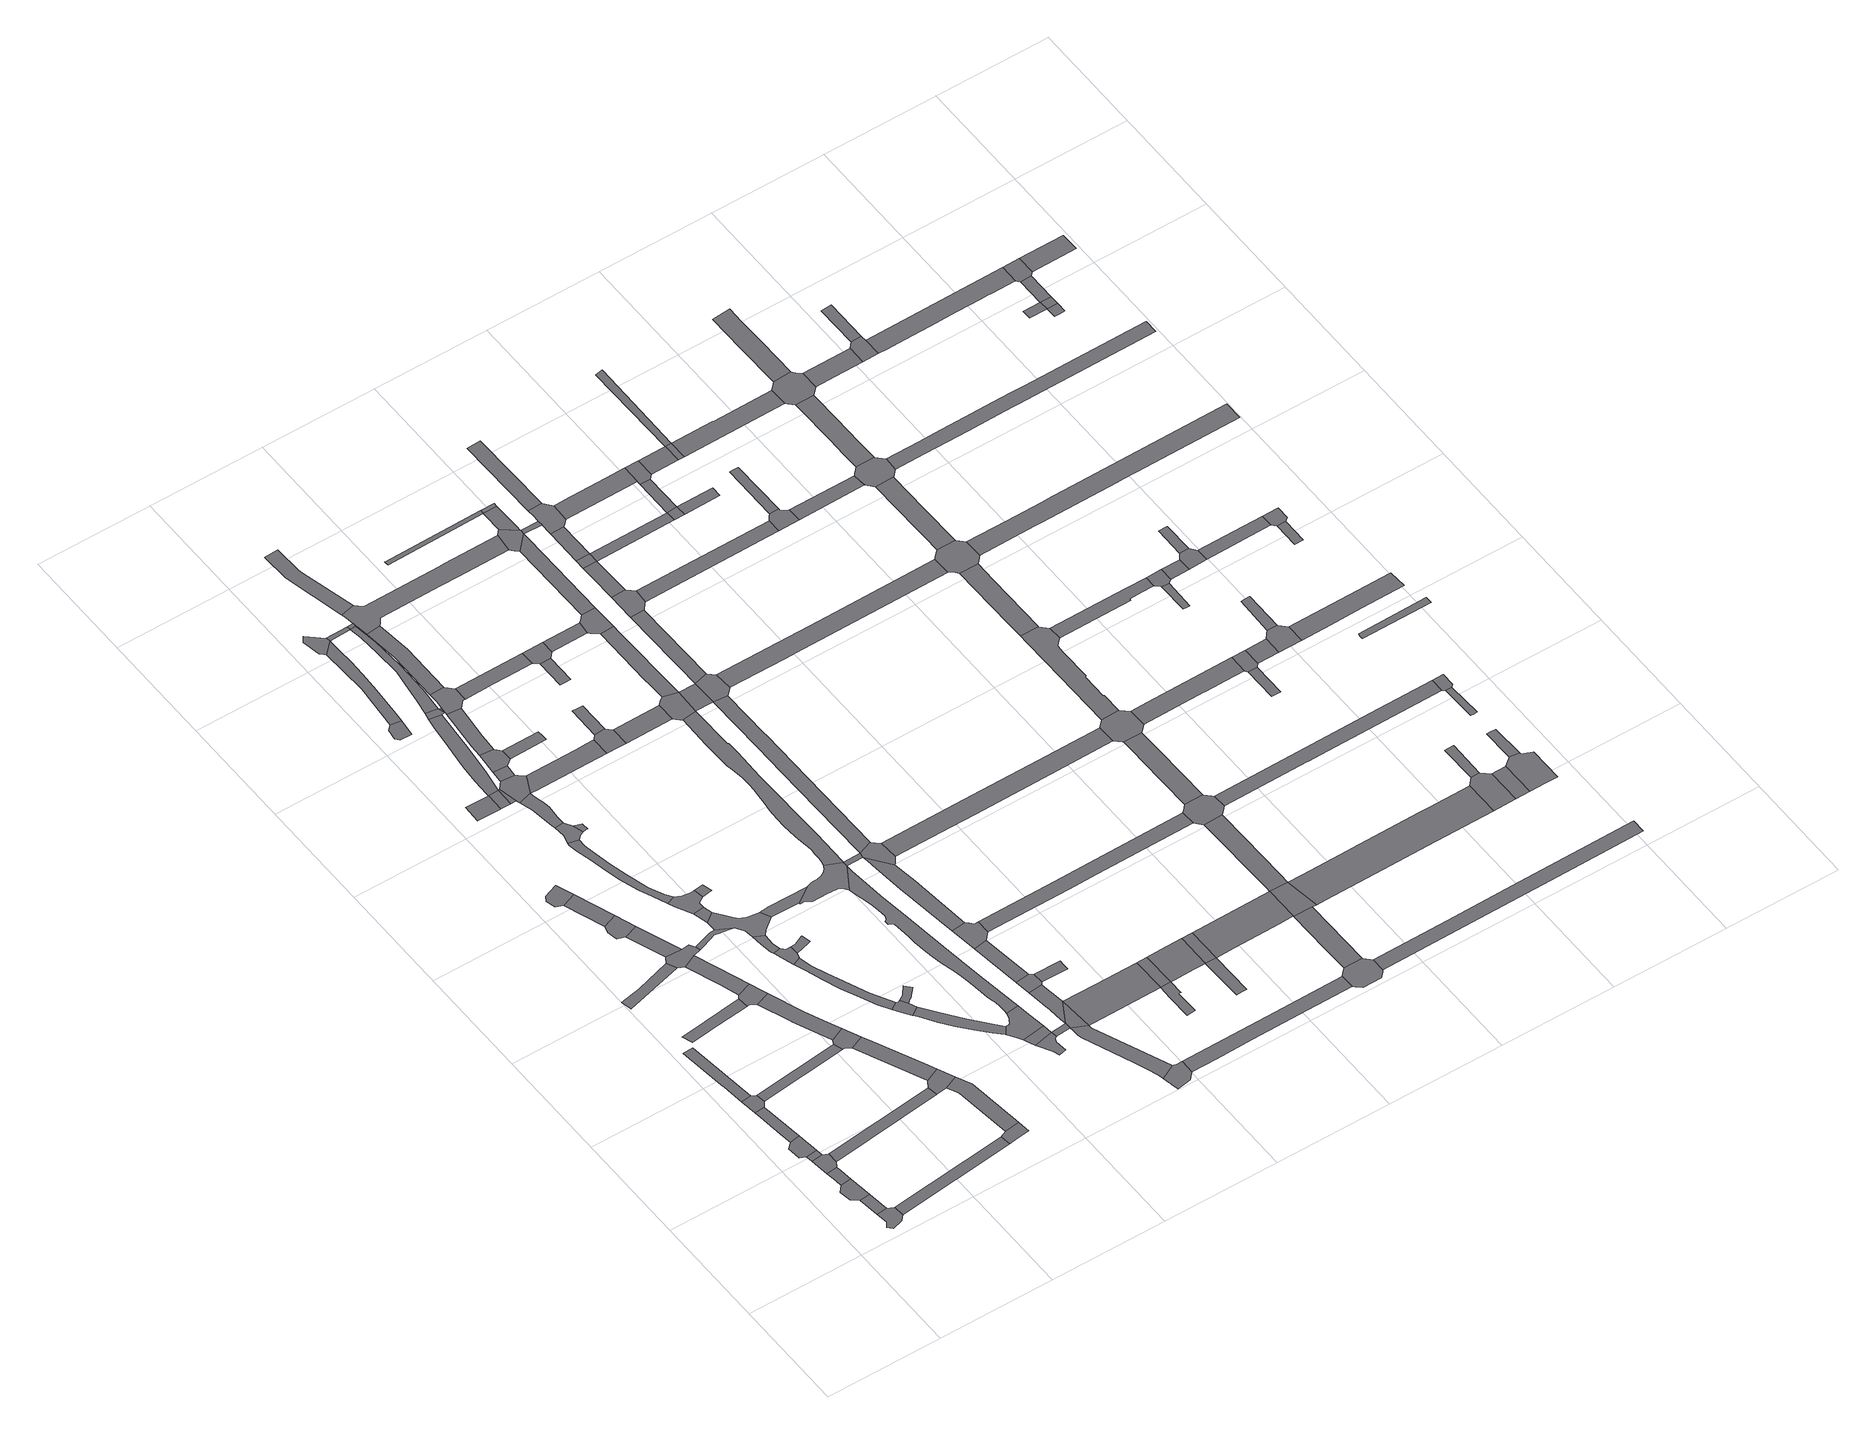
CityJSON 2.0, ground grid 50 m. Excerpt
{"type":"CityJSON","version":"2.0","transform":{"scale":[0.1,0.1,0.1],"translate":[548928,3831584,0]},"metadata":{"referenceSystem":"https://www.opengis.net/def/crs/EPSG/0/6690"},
"CityObjects":{
"road1":{"type":"Road","geometry":[{"type":"MultiSurface","lod":"1","boundaries":[[[0,1,2,3,4,5,6,7]]]}]},
"road2":{"type":"Road","attributes":{"RoadStructureAttribute.sectionType":"1"},"geometry":[{"type":"MultiSurface","lod":"1","boundaries":[[[8,9,1,0]]]}]},
"road3":{"type":"Road","geometry":[{"type":"MultiSurface","lod":"1","boundaries":[[[10,11,12,13,9,8]]]}]},
"road4":{"type":"Road","attributes":{"RoadStructureAttribute.sectionType":"1"},"geometry":[{"type":"MultiSurface","lod":"1","boundaries":[[[14,15,16,17,11,10]]]}]},
"road5":{"type":"Road","geometry":[{"type":"MultiSurface","lod":"1","boundaries":[[[18,19,16,15,20,21]]]}]},
"road6":{"type":"Road","attributes":{"RoadStructureAttribute.sectionType":"1"},"geometry":[{"type":"MultiSurface","lod":"1","boundaries":[[[22,23,19,18]]]}]},
"road7":{"type":"Road","geometry":[{"type":"MultiSurface","lod":"1","boundaries":[[[24,25,26,27,23,22]]]}]},
"road8":{"type":"Road","attributes":{"RoadStructureAttribute.sectionType":"1"},"geometry":[{"type":"MultiSurface","lod":"1","boundaries":[[[28,29,30,31,32,25,24]]]}]},
"road9":{"type":"Road","geometry":[{"type":"MultiSurface","lod":"1","boundaries":[[[33,34,35,29,28,36,37]]]}]},
"road10":{"type":"Road","attributes":{"RoadStructureAttribute.sectionType":"1"},"geometry":[{"type":"MultiSurface","lod":"1","boundaries":[[[38,39,40,41,42,35,34]]]}]},
"road11":{"type":"Road","attributes":{"RoadStructureAttribute.sectionType":"1"},"geometry":[{"type":"MultiSurface","lod":"1","boundaries":[[[43,7,6,44]]]}]},
"road12":{"type":"Road","attributes":{"RoadStructureAttribute.sectionType":"1"},"geometry":[{"type":"MultiSurface","lod":"1","boundaries":[[[45,21,20,46]]]}]},
"road13":{"type":"Road","attributes":{"RoadStructureAttribute.sectionType":"1"},"geometry":[{"type":"MultiSurface","lod":"1","boundaries":[[[47,48,49,50,51]]]}]},
"road14":{"type":"Road","attributes":{"RoadStructureAttribute.sectionType":"1"},"geometry":[{"type":"MultiSurface","lod":"1","boundaries":[[[52,53,37,36,54]]]}]},
"road15":{"type":"Road","attributes":{"RoadStructureAttribute.sectionType":"1"},"geometry":[{"type":"MultiSurface","lod":"1","boundaries":[[[55,56,57,58,59,60,61]]]}]},
"road16":{"type":"Road","geometry":[{"type":"MultiSurface","lod":"1","boundaries":[[[62,63,64,65,66,67]]]}]},
"road17":{"type":"Road","attributes":{"RoadStructureAttribute.sectionType":"1"},"geometry":[{"type":"MultiSurface","lod":"1","boundaries":[[[67,66,68,69]]]}]},
"road18":{"type":"Road","geometry":[{"type":"MultiSurface","lod":"1","boundaries":[[[69,68,70,71,72,73]]]}]},
"road19":{"type":"Road","attributes":{"RoadStructureAttribute.sectionType":"1"},"geometry":[{"type":"MultiSurface","lod":"1","boundaries":[[[73,72,74,75]]]}]},
"road20":{"type":"Road","geometry":[{"type":"MultiSurface","lod":"1","boundaries":[[[74,47,51,76,77,78,79,80,81,82,83,84,75]]]}]},
"road21":{"type":"Road","attributes":{"RoadStructureAttribute.sectionType":"1"},"geometry":[{"type":"MultiSurface","lod":"1","boundaries":[[[85,77,76,86,87,88]]]}]},
"road22":{"type":"Road","geometry":[{"type":"MultiSurface","lod":"1","boundaries":[[[89,88,87,55,61,90,91,92]]]}]},
"road23":{"type":"Road","attributes":{"RoadStructureAttribute.sectionType":"1"},"geometry":[{"type":"MultiSurface","lod":"1","boundaries":[[[93,94,92,91,95,96,97,98]]]}]},
"road24":{"type":"Road","geometry":[{"type":"MultiSurface","lod":"1","boundaries":[[[98,97,52,54,99,100,101]]]}]},
"road25":{"type":"Road","geometry":[{"type":"MultiSurface","lod":"1","boundaries":[[[102,103,43,44,104,105]]]}]},
"road26":{"type":"Road","attributes":{"RoadStructureAttribute.sectionType":"1"},"geometry":[{"type":"MultiSurface","lod":"1","boundaries":[[[106,107,101,100,108,109]]]}]},
"road27":{"type":"Road","geometry":[{"type":"MultiSurface","lod":"1","boundaries":[[[109,108,45,46,110,111]]]}]},
"road28":{"type":"Road","attributes":{"RoadStructureAttribute.sectionType":"1"},"geometry":[{"type":"MultiSurface","lod":"1","boundaries":[[[112,111,110,113,114,103,102]]]}]},
"road29":{"type":"Road","attributes":{"RoadStructureAttribute.sectionType":"1"},"geometry":[{"type":"MultiSurface","lod":"1","boundaries":[[[115,116,117,118,119,120,121,122,123]]]}]},
"road30":{"type":"Road","attributes":{"RoadStructureAttribute.sectionType":"1"},"geometry":[{"type":"MultiSurface","lod":"1","boundaries":[[[124,81,80,125,126,127,128,129,130,131,132]]]}]},
"road31":{"type":"Road","attributes":{"RoadStructureAttribute.sectionType":"1"},"geometry":[{"type":"MultiSurface","lod":"1","boundaries":[[[133,134,135,136,137,138,139,140,141,142,143,144,145,146,147,148,149]]]}]},
"road32":{"type":"Road","geometry":[{"type":"MultiSurface","lod":"1","boundaries":[[[150,123,122,151]]]}]},
"road33":{"type":"Road","attributes":{"RoadStructureAttribute.sectionType":"1"},"geometry":[{"type":"MultiSurface","lod":"1","boundaries":[[[152,153,154,155]]]}]},
"road34":{"type":"Road","geometry":[{"type":"MultiSurface","lod":"1","boundaries":[[[156,157,142,141,158,153,152,159,160,161]]]}]},
"road35":{"type":"Road","attributes":{"RoadStructureAttribute.sectionType":"1"},"geometry":[{"type":"MultiSurface","lod":"1","boundaries":[[[162,163,150,151,164]]]}]},
"road36":{"type":"Road","geometry":[{"type":"MultiSurface","lod":"1","boundaries":[[[165,166,167,133,149,168,169,170]]]}]},
"road37":{"type":"Road","geometry":[{"type":"MultiSurface","lod":"1","boundaries":[[[171,172,173,174,175,176]]]}]},
"road38":{"type":"Road","geometry":[{"type":"MultiSurface","lod":"1","boundaries":[[[177,178,179,180,181,182,183,184]]]}]},
"road39":{"type":"Road","attributes":{"RoadStructureAttribute.sectionType":"1"},"geometry":[{"type":"MultiSurface","lod":"1","boundaries":[[[185,186,187,179,178,188,189]]]}]},
"road40":{"type":"Road","attributes":{"RoadStructureAttribute.sectionType":"1"},"geometry":[{"type":"MultiSurface","lod":"1","boundaries":[[[190,191,192,193,194,195,196,197,166,165]]]}]},
"road41":{"type":"Road","attributes":{"RoadStructureAttribute.sectionType":"1"},"geometry":[{"type":"MultiSurface","lod":"1","boundaries":[[[198,199,200,201,182,181,202,203,204,205,206,207,208]]]}]},
"road42":{"type":"Road","geometry":[{"type":"MultiSurface","lod":"1","boundaries":[[[209,210,211,212,213,214,215,216,155,154,132,131,217,185,189,218,219,220]]]}]},
"road43":{"type":"Road","geometry":[{"type":"MultiSurface","lod":"1","boundaries":[[[221,222,223,170,169]]]}]},
"road44":{"type":"Road","geometry":[{"type":"MultiSurface","lod":"1","boundaries":[[[224,225,162,164,195,194,226,227,228]]]}]},
"road45":{"type":"Road","geometry":[{"type":"MultiSurface","lod":"1","boundaries":[[[229,230,231,232,233,234,235,123,150,236,237,238,239]]]}]},
"road46":{"type":"Road","geometry":[{"type":"MultiSurface","lod":"1","boundaries":[[[240,241,208,207,242,243,244,245]]]}]},
"road47":{"type":"Road","geometry":[{"type":"MultiSurface","lod":"1","boundaries":[[[246,247,161,160]]]}]},
"road48":{"type":"Road","attributes":{"RoadStructureAttribute.sectionType":"1"},"geometry":[{"type":"MultiSurface","lod":"1","boundaries":[[[248,249,224,228,250]]]}]},
"road49":{"type":"Road","geometry":[{"type":"MultiSurface","lod":"1","boundaries":[[[251,252,253,254,184,183]]]}]},
"road50":{"type":"Road","attributes":{"RoadStructureAttribute.sectionType":"1"},"geometry":[{"type":"MultiSurface","lod":"1","boundaries":[[[255,256,257,258,259,260,261,262,263,264,171,176]]]}]},
"road51":{"type":"Road","geometry":[{"type":"MultiSurface","lod":"1","boundaries":[[[265,248,250,266,267,268]]]}]},
"road52":{"type":"Road","geometry":[{"type":"MultiSurface","lod":"1","boundaries":[[[269,270,271,272,273,240,245]]]}]},
"road53":{"type":"Road","attributes":{"RoadStructureAttribute.sectionType":"1"},"geometry":[{"type":"MultiSurface","lod":"1","boundaries":[[[274,275,276,244,243,277,278,279,280,281,282,283]]]}]},
"road54":{"type":"Road","geometry":[{"type":"MultiSurface","lod":"1","boundaries":[[[284,229,239,285,286]]]}]},
"road55":{"type":"Road","geometry":[{"type":"MultiSurface","lod":"1","boundaries":[[[287,288,289,290,291,263,262,292]]]}]},
"road56":{"type":"Road","attributes":{"RoadStructureAttribute.sectionType":"1"},"geometry":[{"type":"MultiSurface","lod":"1","boundaries":[[[293,294,265,268,295,296]]]}]},
"road57":{"type":"Road","geometry":[{"type":"MultiSurface","lod":"1","boundaries":[[[297,286,285]]]}]},
"road58":{"type":"Road","attributes":{"RoadStructureAttribute.sectionType":"1"},"geometry":[{"type":"MultiSurface","lod":"1","boundaries":[[[298,299,300,301,302,220,219,303,304]]]}]},
"road59":{"type":"Road","geometry":[{"type":"MultiSurface","lod":"1","boundaries":[[[305,306,307,308,309,310,311,312,313,314,315,284,286]]]}]},
"road60":{"type":"Road","geometry":[{"type":"MultiSurface","lod":"1","boundaries":[[[316,317,318,267,266]]]}]},
"road61":{"type":"Road","attributes":{"RoadStructureAttribute.sectionType":"1"},"geometry":[{"type":"MultiSurface","lod":"1","boundaries":[[[319,320,226,194,321,322,323,324,325]]]}]},
"road62":{"type":"Road","geometry":[{"type":"MultiSurface","lod":"1","boundaries":[[[326,327,328,329,330,331,293,296,332,333,334,335]]]}]},
"road63":{"type":"Road","attributes":{"RoadStructureAttribute.sectionType":"1"},"geometry":[{"type":"MultiSurface","lod":"1","boundaries":[[[336,337,292,262,338,310]]]}]},
"road64":{"type":"Road","attributes":{"RoadStructureAttribute.sectionType":"1"},"geometry":[{"type":"MultiSurface","lod":"1","boundaries":[[[339,340,341,342,343,344,345,346]]]}]},
"road65":{"type":"Road","geometry":[{"type":"MultiSurface","lod":"1","boundaries":[[[347,348,349,350,340,339]]]}]},
"road66":{"type":"Road","geometry":[{"type":"MultiSurface","lod":"1","boundaries":[[[351,352,353,354,355,356,357,358,359,360,361,283,282,362,349,348]]]}]},
"road67":{"type":"Road","attributes":{"RoadStructureAttribute.sectionType":"1"},"geometry":[{"type":"MultiSurface","lod":"1","boundaries":[[[363,364,365,366,367,326,335]]]}]},
"road68":{"type":"Road","geometry":[{"type":"MultiSurface","lod":"1","boundaries":[[[336,310,309,368]]]}]},
"road69":{"type":"Road","geometry":[{"type":"MultiSurface","lod":"1","boundaries":[[[368,309,369]]]}]},
"road70":{"type":"Road","attributes":{"RoadStructureAttribute.sectionType":"1"},"geometry":[{"type":"MultiSurface","lod":"1","boundaries":[[[370,339,346,371]]]}]},
"road71":{"type":"Road","attributes":{"RoadStructureAttribute.sectionType":"1"},"geometry":[{"type":"MultiSurface","lod":"1","boundaries":[[[372,373,374,375,376,377,378,379,380,381,304,303,382,383,384,385,386,387,388,389,390,391,392,393,394,395,396,397,398]]]}]},
"road72":{"type":"Road","attributes":{"RoadStructureAttribute.sectionType":"1"},"geometry":[{"type":"MultiSurface","lod":"1","boundaries":[[[399,400,401,402,403,404,405]]]}]},
"road73":{"type":"Road","attributes":{"RoadStructureAttribute.sectionType":"1"},"geometry":[{"type":"MultiSurface","lod":"1","boundaries":[[[406,407,408,409,410,411,412,397,396,413,414,415,416,417,418,419,420,421,422,423,424,425,426,427,428,429,430,431,432,433,434,435,436,437,438,439,440,441,442,443,354,353]]]}]},
"road74":{"type":"Road","attributes":{"RoadStructureAttribute.sectionType":"1"},"geometry":[{"type":"MultiSurface","lod":"1","boundaries":[[[371,444,445,446,447,448,449,450,451,452,453]]]}]},
"road75":{"type":"Road","geometry":[{"type":"MultiSurface","lod":"1","boundaries":[[[454,370,371,453]]]}]},
"road76":{"type":"Road","attributes":{"RoadStructureAttribute.sectionType":"1"},"geometry":[{"type":"MultiSurface","lod":"1","boundaries":[[[455,456,457,458,459,460,461,370,454]]]}]},
"road77":{"type":"Road","geometry":[{"type":"MultiSurface","lod":"1","boundaries":[[[462,463,464,451,450,465,466,467,468,469,470,471]]]}]},
"road78":{"type":"Road","attributes":{"RoadStructureAttribute.sectionType":"1"},"geometry":[{"type":"MultiSurface","lod":"1","boundaries":[[[334,333,472,473,474,475]]]}]},
"road79":{"type":"Road","geometry":[{"type":"MultiSurface","lod":"1","boundaries":[[[476,477,478,479,325,324,480,481,482]]]}]},
"road80":{"type":"Road","geometry":[{"type":"MultiSurface","lod":"1","boundaries":[[[483,484,457,456,485,486]]]}]},
"road81":{"type":"Road","attributes":{"RoadStructureAttribute.sectionType":"1"},"geometry":[{"type":"MultiSurface","lod":"1","boundaries":[[[487,488,484,483]]]}]},
"road82":{"type":"Road","geometry":[{"type":"MultiSurface","lod":"1","boundaries":[[[489,490,491,478,477]]]}]},
"road83":{"type":"Road","geometry":[{"type":"MultiSurface","lod":"1","boundaries":[[[492,493,494,495,496,488,487,497,498,499,500]]]}]},
"road84":{"type":"Road","geometry":[{"type":"MultiSurface","lod":"1","boundaries":[[[501,502,398,397,503]]]}]},
"road85":{"type":"Road","geometry":[{"type":"MultiSurface","lod":"1","boundaries":[[[504,505,506,486,485]]]}]},
"road86":{"type":"Road","attributes":{"RoadStructureAttribute.sectionType":"1"},"geometry":[{"type":"MultiSurface","lod":"1","boundaries":[[[503,507,508,509,510,511,496,495,512,513,514,515]]]}]},
"road87":{"type":"Road","attributes":{"RoadStructureAttribute.sectionType":"1"},"geometry":[{"type":"MultiSurface","lod":"1","boundaries":[[[482,481,516,517]]]}]},
"road88":{"type":"Road","geometry":[{"type":"MultiSurface","lod":"1","boundaries":[[[518,519,520,521,522]]]}]},
"road89":{"type":"Road","attributes":{"RoadStructureAttribute.sectionType":"1"},"geometry":[{"type":"MultiSurface","lod":"1","boundaries":[[[523,454,453,524,525,526,527]]]}]},
"road90":{"type":"Road","attributes":{"RoadStructureAttribute.sectionType":"1"},"geometry":[{"type":"MultiSurface","lod":"1","boundaries":[[[528,529,530,531,532,533,534,535,536,537,538,539,540,541,542,543,544,545,546,547,548,549,550,551,552,553,554,555,556,557,558,559,560,561,372,398]]]}]},
"road91":{"type":"Road","geometry":[{"type":"MultiSurface","lod":"1","boundaries":[[[562,563,564,501,503,515,565,566,567,568]]]}]},
"road92":{"type":"Road","geometry":[{"type":"MultiSurface","lod":"1","boundaries":[[[475,474,518,522,569,570]]]}]},
"road93":{"type":"Road","attributes":{"RoadStructureAttribute.sectionType":"1"},"geometry":[{"type":"MultiSurface","lod":"1","boundaries":[[[571,572,573,574,405,404,575,576,368,369,577,366,365,578,579,580,581,582,583]]]}]},
"road94":{"type":"Road","geometry":[{"type":"MultiSurface","lod":"1","boundaries":[[[584,585,586,517,516,587,588,536,535,589,590]]]}]},
"road95":{"type":"Road","attributes":{"RoadStructureAttribute.sectionType":"1"},"geometry":[{"type":"MultiSurface","lod":"1","boundaries":[[[591,592,593,594,595,596,597,501,564,598,599,600,601]]]}]},
"road96":{"type":"Road","geometry":[{"type":"MultiSurface","lod":"1","boundaries":[[[526,602,603,604,605,606,607,608,609,610]]]}]},
"road97":{"type":"Road","attributes":{"RoadStructureAttribute.sectionType":"1"},"geometry":[{"type":"MultiSurface","lod":"1","boundaries":[[[570,569,611,612]]]}]},
"road98":{"type":"Road","geometry":[{"type":"MultiSurface","lod":"1","boundaries":[[[613,527,526,610]]]}]},
"road99":{"type":"Road","attributes":{"RoadStructureAttribute.sectionType":"1"},"geometry":[{"type":"MultiSurface","lod":"1","boundaries":[[[590,589,614,591,615]]]}]},
"road100":{"type":"Road","attributes":{"RoadStructureAttribute.sectionType":"1"},"geometry":[{"type":"MultiSurface","lod":"1","boundaries":[[[616,617,618,619,620,621,622,623,584,590]]]}]},
"road101":{"type":"Road","attributes":{"RoadStructureAttribute.sectionType":"1"},"geometry":[{"type":"MultiSurface","lod":"1","boundaries":[[[624,625,471,470,626,627,628,629]]]}]},
"road102":{"type":"Road","attributes":{"RoadStructureAttribute.sectionType":"1"},"geometry":[{"type":"MultiSurface","lod":"1","boundaries":[[[630,631,632,633,634,635]]]}]},
"road103":{"type":"Road","geometry":[{"type":"MultiSurface","lod":"1","boundaries":[[[636,637,638,612,611,639,620,619]]]}]},
"road104":{"type":"Road","attributes":{"RoadStructureAttribute.sectionType":"1"},"geometry":[{"type":"MultiSurface","lod":"1","boundaries":[[[640,641,613,610,642,643,644,645]]]}]},
"road105":{"type":"Road","geometry":[{"type":"MultiSurface","lod":"1","boundaries":[[[646,647,648,615,591,601,649,650,651]]]}]},
"road106":{"type":"Road","attributes":{"RoadStructureAttribute.sectionType":"1"},"geometry":[{"type":"MultiSurface","lod":"1","boundaries":[[[652,653,654,655,645]]]}]},
"road107":{"type":"Road","attributes":{"RoadStructureAttribute.sectionType":"1"},"geometry":[{"type":"MultiSurface","lod":"1","boundaries":[[[656,657,658,659,660,661,662,615,648]]]}]},
"road108":{"type":"Road","attributes":{"RoadStructureAttribute.sectionType":"1"},"geometry":[{"type":"MultiSurface","lod":"1","boundaries":[[[663,664,665,666,667,637,636]]]}]},
"road109":{"type":"Road","geometry":[{"type":"MultiSurface","lod":"1","boundaries":[[[668,640,645,655]]]}]},
"road110":{"type":"Road","attributes":{"RoadStructureAttribute.sectionType":"1"},"geometry":[{"type":"MultiSurface","lod":"1","boundaries":[[[669,670,500,499,671,672,673,674,675]]]}]},
"road111":{"type":"Road","geometry":[{"type":"MultiSurface","lod":"1","boundaries":[[[676,677,583,582,678,667,666,679]]]}]},
"road112":{"type":"Road","geometry":[{"type":"MultiSurface","lod":"1","boundaries":[[[680,681,682,658,657,683,684,685]]]}]},
"road113":{"type":"Road","attributes":{"RoadStructureAttribute.sectionType":"1"},"geometry":[{"type":"MultiSurface","lod":"1","boundaries":[[[686,687,688,635,689,676,679]]]}]},
"road114":{"type":"Road","attributes":{"RoadStructureAttribute.sectionType":"1"},"geometry":[{"type":"MultiSurface","lod":"1","boundaries":[[[690,691,692,681,680,693]]]}]},
"road115":{"type":"Road","geometry":[{"type":"MultiSurface","lod":"1","boundaries":[[[694,630,635,688]]]}]},
"road116":{"type":"Road","geometry":[{"type":"MultiSurface","lod":"1","boundaries":[[[695,690,693,696]]]}]},
"road117":{"type":"Road","attributes":{"RoadStructureAttribute.sectionType":"1"},"geometry":[{"type":"MultiSurface","lod":"1","boundaries":[[[679,666,697,698]]]}]},
"road118":{"type":"Road","attributes":{"RoadStructureAttribute.sectionType":"1"},"geometry":[{"type":"MultiSurface","lod":"1","boundaries":[[[699,695,696,700]]]}]},
"road119":{"type":"Road","attributes":{"RoadStructureAttribute.sectionType":"1"},"geometry":[{"type":"MultiSurface","lod":"1","boundaries":[[[701,702,568,567,703,704,705,706,707]]]}]},
"road120":{"type":"Road","attributes":{"RoadStructureAttribute.sectionType":"1"},"geometry":[{"type":"MultiSurface","lod":"1","boundaries":[[[708,709,668,655,710,711,712]]]}]},
"road121":{"type":"Road","geometry":[{"type":"MultiSurface","lod":"1","boundaries":[[[713,714,715,716,717,698,697,718,719,699,700,720,721,722]]]}]},
"road122":{"type":"Road","attributes":{"RoadStructureAttribute.sectionType":"1"},"geometry":[{"type":"MultiSurface","lod":"1","boundaries":[[[723,724,715,714]]]}]},
"road123":{"type":"Road","geometry":[{"type":"MultiSurface","lod":"1","boundaries":[[[725,726,727,728,624,629,729,730,731,732,733,734]]]}]},
"road124":{"type":"Road","attributes":{"RoadStructureAttribute.sectionType":"1"},"geometry":[{"type":"MultiSurface","lod":"1","boundaries":[[[696,693,735,736]]]}]},
"road125":{"type":"Road","attributes":{"RoadStructureAttribute.sectionType":"1"},"geometry":[{"type":"MultiSurface","lod":"1","boundaries":[[[737,738,739,727,726,740]]]}]},
"road126":{"type":"Road","attributes":{"RoadStructureAttribute.sectionType":"1"},"geometry":[{"type":"MultiSurface","lod":"1","boundaries":[[[685,684,741,742,743]]]}]},
"road127":{"type":"Road","attributes":{"RoadStructureAttribute.sectionType":"1"},"geometry":[{"type":"MultiSurface","lod":"1","boundaries":[[[744,745,746,722,721,747,748,749]]]}]},
"road128":{"type":"Road","geometry":[{"type":"MultiSurface","lod":"1","boundaries":[[[708,712,737,740,750,751]]]}]},
"road129":{"type":"Road","attributes":{"RoadStructureAttribute.sectionType":"1"},"geometry":[{"type":"MultiSurface","lod":"1","boundaries":[[[752,753,754,651,650,755,756,757,758,759]]]}]},
"road130":{"type":"Road","attributes":{"RoadStructureAttribute.sectionType":"1"},"geometry":[{"type":"MultiSurface","lod":"1","boundaries":[[[760,761,708,751,762,763,764]]]}]},
"road131":{"type":"Road","geometry":[{"type":"MultiSurface","lod":"1","boundaries":[[[765,736,735,766]]]}]},
"road132":{"type":"Road","attributes":{"RoadStructureAttribute.sectionType":"1"},"geometry":[{"type":"MultiSurface","lod":"1","boundaries":[[[767,736,765,768]]]}]},
"road133":{"type":"Road","geometry":[{"type":"MultiSurface","lod":"1","boundaries":[[[769,770,771,772,675,674,773,760,764,774,775,776]]]}]},
"road134":{"type":"Road","geometry":[{"type":"MultiSurface","lod":"1","boundaries":[[[749,748,767,768,777,778,779]]]}]},
"road135":{"type":"Road","geometry":[{"type":"MultiSurface","lod":"1","boundaries":[[[780,781,765,766]]]}]},
"road136":{"type":"Road","attributes":{"RoadStructureAttribute.sectionType":"1"},"geometry":[{"type":"MultiSurface","lod":"1","boundaries":[[[782,783,784,785,771,770,786,787,788,789]]]}]},
"road137":{"type":"Road","attributes":{"RoadStructureAttribute.sectionType":"1"},"geometry":[{"type":"MultiSurface","lod":"1","boundaries":[[[790,791,779,778,792,793,794]]]}]},
"road138":{"type":"Road","geometry":[{"type":"MultiSurface","lod":"1","boundaries":[[[795,796,797,707,706,798,782,789,799,800]]]}]},
"road139":{"type":"Road","geometry":[{"type":"MultiSurface","lod":"1","boundaries":[[[801,802,743,742,803,804,805,806]]]}]},
"road140":{"type":"Road","geometry":[{"type":"MultiSurface","lod":"1","boundaries":[[[794,793,807,808]]]}]},
"road141":{"type":"Road","attributes":{"RoadStructureAttribute.sectionType":"1"},"geometry":[{"type":"MultiSurface","lod":"1","boundaries":[[[809,810,811,812,801,806]]]}]},
"road142":{"type":"Road","geometry":[{"type":"MultiSurface","lod":"1","boundaries":[[[813,814,815,816,817,818,797,796,819,820,821,822,823,824,825,826,827]]]}]},
"road143":{"type":"Road","attributes":{"RoadStructureAttribute.sectionType":"1"},"geometry":[{"type":"MultiSurface","lod":"1","boundaries":[[[828,829,794,808]]]}]},
"road144":{"type":"Road","attributes":{"RoadStructureAttribute.sectionType":"1"},"geometry":[{"type":"MultiSurface","lod":"1","boundaries":[[[830,831,832,833,834,751,750,835,836,837,838,839]]]}]},
"road145":{"type":"Road","attributes":{"RoadStructureAttribute.sectionType":"1"},"geometry":[{"type":"MultiSurface","lod":"1","boundaries":[[[840,841,842,815,814,843,844,845]]]}]},
"road146":{"type":"Road","attributes":{"RoadStructureAttribute.sectionType":"1"},"geometry":[{"type":"MultiSurface","lod":"1","boundaries":[[[846,847,848,734,733,849,850,851,852]]]}]},
"road147":{"type":"Road","attributes":{"RoadStructureAttribute.sectionType":"1"},"geometry":[{"type":"MultiSurface","lod":"1","boundaries":[[[804,803,853,854]]]}]},
"road148":{"type":"Road","geometry":[{"type":"MultiSurface","lod":"1","boundaries":[[[855,856,857,858,859,759,758,860,861,840,845,862,863,864]]]}]},
"road149":{"type":"Road","attributes":{"RoadStructureAttribute.sectionType":"1"},"geometry":[{"type":"MultiSurface","lod":"1","boundaries":[[[865,866,808,807,867,868,869]]]}]},
"road150":{"type":"Road","attributes":{"RoadStructureAttribute.sectionType":"1"},"geometry":[{"type":"MultiSurface","lod":"1","boundaries":[[[870,800,799,871,872,873,874,875,876,877]]]}]},
"road151":{"type":"Road","attributes":{"RoadStructureAttribute.sectionType":"1"},"geometry":[{"type":"MultiSurface","lod":"1","boundaries":[[[878,879,880,881,882,883,857,856]]]}]},
"road152":{"type":"Road","attributes":{"RoadStructureAttribute.sectionType":"1"},"geometry":[{"type":"MultiSurface","lod":"1","boundaries":[[[884,885,886,776,775,887,888,889,890]]]}]},
"road153":{"type":"Road","attributes":{"RoadStructureAttribute.sectionType":"1"},"geometry":[{"type":"MultiSurface","lod":"1","boundaries":[[[891,827,826,892,893,894,895,896]]]}]},
"road154":{"type":"Road","geometry":[{"type":"MultiSurface","lod":"1","boundaries":[[[897,898,899,854,900,881,880,901,902,903,904,905]]]}]},
"road155":{"type":"Road","geometry":[{"type":"MultiSurface","lod":"1","boundaries":[[[906,907,908,909]]]}]},
"road156":{"type":"Road","attributes":{"RoadStructureAttribute.sectionType":"1"},"geometry":[{"type":"MultiSurface","lod":"1","boundaries":[[[910,911,912,913,914,897,905,915,916,917,918,919]]]}]},
"road157":{"type":"Road","geometry":[{"type":"MultiSurface","lod":"1","boundaries":[[[877,876,909,908,920,921]]]}]},
"road158":{"type":"Road","geometry":[{"type":"MultiSurface","lod":"1","boundaries":[[[922,923,924,925,869,868,910,919,926,927]]]}]},
"road159":{"type":"Road","attributes":{"RoadStructureAttribute.sectionType":"1"},"geometry":[{"type":"MultiSurface","lod":"1","boundaries":[[[928,929,839,838,930,931]]]}]},
"road160":{"type":"Road","attributes":{"RoadStructureAttribute.sectionType":"1"},"geometry":[{"type":"MultiSurface","lod":"1","boundaries":[[[921,920,932,933,934]]]}]},
"road161":{"type":"Road","geometry":[{"type":"MultiSurface","lod":"1","boundaries":[[[935,936,937,938,939]]]}]},
"road162":{"type":"Road","attributes":{"RoadStructureAttribute.sectionType":"1"},"geometry":[{"type":"MultiSurface","lod":"1","boundaries":[[[940,941,942,929,928]]]}]},
"road163":{"type":"Road","attributes":{"RoadStructureAttribute.sectionType":"1"},"geometry":[{"type":"MultiSurface","lod":"1","boundaries":[[[943,944,945,946,947,924,923]]]}]},
"road164":{"type":"Road","geometry":[{"type":"MultiSurface","lod":"1","boundaries":[[[896,895,948,935,939,949,950,951]]]}]},
"road165":{"type":"Road","attributes":{"RoadStructureAttribute.sectionType":"1"},"geometry":[{"type":"MultiSurface","lod":"1","boundaries":[[[931,930,952,953]]]}]},
"road166":{"type":"Road","geometry":[{"type":"MultiSurface","lod":"1","boundaries":[[[954,955,956,934,933,957,958,959,960]]]}]},
"road167":{"type":"Road","attributes":{"RoadStructureAttribute.sectionType":"1"},"geometry":[{"type":"MultiSurface","lod":"1","boundaries":[[[951,950,961,962]]]}]},
"road168":{"type":"Road","attributes":{"RoadStructureAttribute.sectionType":"1"},"geometry":[{"type":"MultiSurface","lod":"1","boundaries":[[[927,926,963,964,965]]]}]},
"road169":{"type":"Road","geometry":[{"type":"MultiSurface","lod":"1","boundaries":[[[966,967,968,954,960]]]}]},
"road170":{"type":"Road","attributes":{"RoadStructureAttribute.sectionType":"1"},"geometry":[{"type":"MultiSurface","lod":"1","boundaries":[[[969,970,953,952,971,972,973,974,975]]]}]},
"road171":{"type":"Road","geometry":[{"type":"MultiSurface","lod":"1","boundaries":[[[976,977,978,979,969,975]]]}]},
"road172":{"type":"Road","geometry":[{"type":"MultiSurface","lod":"1","boundaries":[[[980,962,961,981,982,983]]]}]},
"road173":{"type":"Road","geometry":[{"type":"MultiSurface","lod":"1","boundaries":[[[984,985,980,983]]]}]},
"road174":{"type":"Road","geometry":[{"type":"MultiSurface","lod":"1","boundaries":[[[986,987,988,989,990]]]}]},
"road175":{"type":"Road","geometry":[{"type":"MultiSurface","lod":"1","boundaries":[[[991,965,964,992,993,994]]]}]},
"road176":{"type":"Road","geometry":[{"type":"MultiSurface","lod":"1","boundaries":[[[995,884,890,996,990,989,997,998]]]}]},
"road177":{"type":"Road","attributes":{"RoadStructureAttribute.sectionType":"1"},"geometry":[{"type":"MultiSurface","lod":"1","boundaries":[[[999,1000,1001,1002,1003,1004,864,863,1005,1006,1007,1008,1009,1010,1011,1012]]]}]},
"road178":{"type":"Road","geometry":[{"type":"MultiSurface","lod":"1","boundaries":[[[1013,1014,991,994]]]}]},
"road179":{"type":"Road","attributes":{"RoadStructureAttribute.sectionType":"1"},"geometry":[{"type":"MultiSurface","lod":"1","boundaries":[[[1015,958,957,1016,1017,1018,1019]]]}]},
"road180":{"type":"Road","attributes":{"RoadStructureAttribute.sectionType":"1"},"geometry":[{"type":"MultiSurface","lod":"1","boundaries":[[[1020,982,981,1021,1022]]]}]},
"road181":{"type":"Road","attributes":{"RoadStructureAttribute.sectionType":"1"},"geometry":[{"type":"MultiSurface","lod":"1","boundaries":[[[1023,1024,1025,1026,1027,1028]]]}]},
"road182":{"type":"Road","attributes":{"RoadStructureAttribute.sectionType":"1"},"geometry":[{"type":"MultiSurface","lod":"1","boundaries":[[[1029,1030,1031,1032,1033,903,902,1034,1035,1036,1037,1038,1039,1040,1041,1042,1043,1044]]]}]},
"road183":{"type":"Road","geometry":[{"type":"MultiSurface","lod":"1","boundaries":[[[1045,1046,1047,1048]]]}]},
"road184":{"type":"Road","geometry":[{"type":"MultiSurface","lod":"1","boundaries":[[[1022,1021,1045,1048,1049,1050]]]}]},
"road185":{"type":"Road","attributes":{"RoadStructureAttribute.sectionType":"1"},"geometry":[{"type":"MultiSurface","lod":"1","boundaries":[[[1051,1052,993,992,1053,1054,1055,1056,1057,1058,1059,1060,1061,1062,1063]]]}]},
"road186":{"type":"Road","attributes":{"RoadStructureAttribute.sectionType":"1"},"geometry":[{"type":"MultiSurface","lod":"1","boundaries":[[[1064,1065,1066,1067,1068]]]}]},
"road187":{"type":"Road","geometry":[{"type":"MultiSurface","lod":"1","boundaries":[[[1067,1069,1070,1071,1072]]]}]},
"road188":{"type":"Road","attributes":{"RoadStructureAttribute.sectionType":"1"},"geometry":[{"type":"MultiSurface","lod":"1","boundaries":[[[1068,1067,1072,1073]]]}]},
"road189":{"type":"Road","attributes":{"RoadStructureAttribute.sectionType":"1"},"geometry":[{"type":"MultiSurface","lod":"1","boundaries":[[[1074,1075,1068,1073]]]}]},
"road190":{"type":"Road","geometry":[{"type":"MultiSurface","lod":"1","boundaries":[[[1063,1062,1075,1074,1076,1077]]]}]},
"road191":{"type":"Road","attributes":{"RoadStructureAttribute.sectionType":"1"},"geometry":[{"type":"MultiSurface","lod":"1","boundaries":[[[1077,1076,1078,1079]]]}]}
},
"vertices":[
[208,134,0],[163,129,0],[169,79,0],[156,58,0],[173,38,0],[218,52,0],[238,75,0],[235,122,0],
[197,226,0],[153,221,0],
[185,327,0],[138,321,0],[116,296,0],[124,243,0],
[177,395,0],[176,404,0],[129,398,0],[135,350,0],
[167,483,0],[120,478,0],[189,427,0],[189,474,0],
[164,514,0],[116,508,0],
[153,607,0],[109,601,0],[85,578,0],[91,521,0],
[130,797,0],[87,792,0],[90,764,0],[102,655,0],[107,611,0],
[137,859,0],[122,871,0],[78,866,0],[147,821,0],[140,860,0],
[85,1186,0],[41,1184,0],[63,993,0],[65,976,0],[67,959,0],
[752,182,0],[757,136,0],
[673,531,0],[679,487,0],
[244,1579,0],[92,1535,0],[2,1517,0],[11,1470,0],[265,1539,0],
[515,904,0],[328,882,0],[527,865,0],
[359,1285,0],[194,1265,0],[84,1252,0],[100,1208,0],[184,1218,0],[227,1223,0],[364,1238,0],
[136,2124,0],[76,2102,0],[63,2080,0],[74,2040,0],[103,2028,0],[164,2051,0],
[167,1858,0],[227,1880,0],
[157,1827,0],[167,1782,0],[199,1771,0],[259,1793,0],
[261,1608,0],[330,1603,0],
[291,1527,0],[348,1554,0],[357,1556,0],[381,1562,0],[385,1563,0],[378,1584,0],[373,1592,0],[363,1607,0],[339,1604,0],
[413,1381,0],[346,1380,0],[372,1302,0],[434,1324,0],
[453,1272,0],[376,1240,0],[401,1225,0],[462,1247,0],
[559,1005,0],[517,1099,0],[452,1088,0],[455,1082,0],[525,924,0],[584,951,0],
[534,866,0],[560,851,0],[618,877,0],
[844,202,0],[780,194,0],[786,140,0],[850,147,0],
[736,625,0],[631,849,0],[693,563,0],[752,590,0],
[727,493,0],[785,519,0],
[815,454,0],[740,468,0],[752,443,0],
[181,2625,0],[89,2627,0],[87,2548,0],[92,2548,0],[94,2548,0],[177,2547,0],[186,2547,0],[188,2547,0],[190,2626,0],
[460,1612,0],[402,1569,0],[404,1570,0],[468,1593,0],[494,1589,0],[496,1588,0],[535,1582,0],[548,1579,0],[484,1612,0],
[291,2268,0],[289,2257,0],[297,2217,0],[312,2155,0],[328,2073,0],[344,2013,0],[369,1935,0],[395,1878,0],[419,1817,0],[455,1831,0],[433,1861,0],[404,1923,0],[376,2021,0],[358,2098,0],[345,2168,0],[334,2223,0],[334,2258,0],
[233,2627,0],[233,2547,0],
[514,1727,0],[466,1721,0],[482,1659,0],[524,1690,0],
[521,1812,0],[483,1819,0],[431,1789,0],[514,1754,0],[541,1770,0],[534,1814,0],
[241,2627,0],[234,2627,0],[258,2547,0],
[335,2360,0],[296,2357,0],[301,2307,0],[351,2275,0],[369,2281,0],[355,2328,0],
[97,3118,0],[77,3099,0],[70,3051,0],[83,3035,0],[133,3033,0],[143,3109,0],
[642,1386,0],[625,1403,0],[594,1394,0],[613,1333,0],[622,1310,0],[655,1323,0],[663,1346,0],[662,1386,0],
[578,1505,0],[581,1458,0],[589,1408,0],[617,1436,0],[619,1486,0],
[335,2398,0],[339,2453,0],[334,2480,0],[323,2525,0],[320,2547,0],[263,2530,0],[279,2477,0],[295,2375,0],
[766,1037,0],[722,1139,0],[694,1204,0],[668,1271,0],[643,1256,0],[664,1189,0],[692,1111,0],[727,1036,0],[756,970,0],[786,923,0],[817,943,0],
[653,1590,0],[640,1592,0],[626,1595,0],[613,1598,0],[600,1603,0],[590,1608,0],[574,1626,0],[554,1651,0],[571,1545,0],[634,1503,0],[689,1547,0],[667,1590,0],
[386,2286,0],[391,2286,0],[388,2316,0],
[266,2659,0],[256,2647,0],[358,2627,0],[334,2647,0],[326,2653,0],
[228,3058,0],[219,3009,0],[212,2939,0],[205,2879,0],[196,2794,0],[189,2711,0],[190,2641,0],[240,2667,0],[249,2732,0],[265,2867,0],[278,3049,0],
[836,943,0],[827,938,0],[807,890,0],[832,855,0],[867,881,0],[854,911,0],
[586,1778,0],[575,1820,0],
[270,2711,0],[266,2664,0],[330,2707,0],
[727,1364,0],[735,1367,0],[727,1407,0],[682,1386,0],
[146,3150,0],[150,3200,0],[156,3307,0],[158,3379,0],[159,3455,0],[157,3523,0],[155,3569,0],[155,3580,0],[106,3532,0],[115,3321,0],
[276,2806,0],[358,2729,0],[357,2776,0],[336,2802,0],
[869,926,0],[874,928,0],[911,966,0],[886,993,0],[859,956,0],
[1075,618,0],[981,729,0],[913,819,0],[845,838,0],[888,773,0],[926,721,0],[974,667,0],[1020,617,0],[1055,583,0],[1077,615,0],
[233,3089,0],[294,3052,0],[285,3079,0],
[87,3654,0],[72,3633,0],[70,3630,0],[86,3550,0],[91,3546,0],[152,3599,0],
[295,3039,0],[280,2860,0],[340,2879,0],[354,3034,0],
[296,3077,0],
[798,1593,0],[708,1592,0],[686,1591,0],[677,1590,0],[675,1590,0],[811,1544,0],[881,1593,0],
[294,3192,0],[295,3339,0],[287,3482,0],[273,3582,0],[273,3584,0],[248,3583,0],[256,3526,0],[262,3432,0],[266,3317,0],[256,3244,0],[245,3159,0],
[520,2732,0],[520,2755,0],[519,2779,0],
[627,2629,0],[580,2628,0],[342,2547,0],[343,2547,0],[538,2547,0],[661,2548,0],[661,2629,0],
[301,3154,0],[301,3126,0],[301,3113,0],[298,3079,0],[297,3067,0],[296,3053,0],[381,3063,0],[393,3063,0],[392,3124,0],[362,3154,0],
[246,3601,0],[153,3599,0],[245,3583,0],
[1197,495,0],[1113,477,0],[1149,416,0],[1158,387,0],[1189,396,0],[1184,446,0],[1189,461,0],[1199,470,0],
[1196,498,0],[1191,538,0],[1093,524,0],[1098,512,0],
[1180,616,0],[1179,619,0],[1172,672,0],[1117,665,0],[1115,653,0],[1110,640,0],[1105,631,0],[1100,622,0],[1096,618,0],[1095,617,0],[1094,615,0],[1081,545,0],
[362,3330,0],[362,3386,0],[345,3536,0],[283,3528,0],[302,3378,0],
[274,3602,0],
[275,3584,0],
[1264,501,0],[1265,475,0],
[991,1644,0],[986,1636,0],[984,1631,0],[975,1620,0],[964,1612,0],[951,1605,0],[937,1602,0],[932,1602,0],[915,1602,0],[903,1599,0],[812,1538,0],[833,1539,0],[856,1521,0],[923,1522,0],[933,1522,0],[943,1522,0],[945,1522,0],[957,1521,0],[966,1520,0],[975,1517,0],[983,1512,0],[989,1505,0],[990,1502,0],[993,1498,0],[997,1492,0],[1058,1594,0],[1057,1615,0],
[266,3912,0],[261,3933,0],[256,4055,0],[197,4053,0],[202,3927,0],[264,3660,0],[324,3674,0],
[1143,877,0],[1117,1067,0],[1091,1272,0],[1075,1388,0],[1063,1522,0],[1059,1563,0],[1058,1585,0],[1000,1482,0],[1022,1387,0],[1027,1349,0],[1030,1328,0],[1030,1312,0],[1029,1305,0],[1026,1299,0],[1023,1295,0],[1015,1289,0],[1016,1271,0],[1023,1269,0],[1027,1266,0],[1035,1257,0],[1038,1239,0],[1041,1204,0],[1042,1174,0],[1044,1143,0],[1052,1085,0],[1057,1050,0],[1066,1006,0],[1080,943,0],[1087,908,0],[1093,875,0],[1097,852,0],[1105,772,0],[1108,762,0],[1113,745,0],[1116,729,0],[1118,711,0],[1118,696,0],[1119,680,0],
[1266,458,0],[1268,431,0],[1271,413,0],[1359,198,0],[1381,141,0],[1392,105,0],[1399,76,0],[1463,110,0],[1328,430,0],[1327,446,0],
[1317,596,0],
[1316,607,0],[1302,708,0],[1242,700,0],[1255,599,0],[1256,594,0],[1257,586,0],[1261,529,0],
[1478,104,0],[1476,105,0],[1470,107,0],[1405,50,0],[1407,41,0],[1408,35,0],[1415,3,0],[1475,14,0],[1503,43,0],[1503,105,0],
[519,3065,0],[580,3065,0],[694,3066,0],[693,3127,0],
[743,2633,0],[724,2652,0],[678,2647,0],[664,2632,0],[721,2548,0],[748,2548,0],[747,2629,0],
[1293,777,0],[1233,769,0],[1311,719,0],[1308,766,0],
[1262,1001,0],[1204,993,0],
[724,2791,0],[702,2791,0],[679,2791,0],
[1276,1093,0],[1266,1103,0],[1259,1109,0],[1248,1118,0],[1188,1111,0],[1273,1013,0],[1282,1023,0],[1291,1033,0],[1291,1093,0],
[1134,1616,0],[1132,1616,0],[1130,1595,0],
[1424,717,0],[1425,741,0],[1425,764,0],
[1132,1585,0],[1133,1578,0],[1134,1569,0],[1139,1521,0],[1152,1388,0],[1225,1334,0],[1225,1335,0],[1219,1389,0],[1204,1497,0],
[954,2550,0],[953,2631,0],
[716,3046,0],[716,2921,0],[739,2921,0],[763,2921,0],[763,3046,0],
[1464,595,0],[1337,446,0],[1350,446,0],[1649,448,0],[1647,597,0],
[1058,1624,0],[1058,1785,0],[1053,2139,0],[1054,2277,0],[1052,2332,0],[1048,2332,0],[1045,2528,0],[1045,2532,0],[983,2522,0],[982,2374,0],[984,2275,0],[985,2246,0],[990,2218,0],[993,2192,0],[996,2168,0],[998,2141,0],[997,2122,0],[997,2095,0],[995,2070,0],[993,2045,0],[989,2016,0],[986,1989,0],[984,1961,0],[984,1926,0],[983,1885,0],[985,1852,0],[987,1823,0],[989,1801,0],[993,1775,0],[996,1753,0],[999,1732,0],[997,1705,0],[996,1684,0],[994,1661,0],
[1205,1627,0],[1204,1629,0],[1194,1638,0],[1209,1503,0],[1212,1507,0],[1229,1529,0],[1223,1611,0],
[784,3071,0],[784,3128,0],
[716,3650,0],[693,3650,0],[355,3647,0],[336,3663,0],[269,3639,0],[272,3613,0],[276,3584,0],[354,3546,0],[371,3568,0],[644,3570,0],[717,3570,0],[945,3572,0],[952,3653,0],
[985,2659,0],[977,2652,0],[974,2650,0],[975,2530,0],[978,2527,0],[1045,2533,0],[1049,2643,0],
[1124,2532,0],[1124,2527,0],[1124,2525,0],[1127,2256,0],[1128,2105,0],[1131,1887,0],[1134,1627,0],[1190,2032,0],[1188,2289,0],[1187,2299,0],[1185,2526,0],
[1649,386,0],[1649,280,0],[1668,281,0],[1686,282,0],[1685,386,0],[1687,386,0],[1696,385,0],[1696,386,0],[1695,449,0],
[943,3073,0],[950,3129,0],
[1693,598,0],
[1046,2533,0],[1122,2642,0],
[1048,2648,0],[1048,2652,0],[1041,3011,0],[1041,3043,0],[981,3042,0],[981,3038,0],[982,2765,0],[984,2736,0],
[2221,112,0],[1884,108,0],[1614,44,0],[1775,46,0],[2023,49,0],[2222,51,0],
[972,3789,0],[542,3782,0],[541,3782,0],[542,3773,0],[544,3764,0],[972,3771,0],
[1039,3157,0],[979,3157,0],[959,3137,0],[953,3065,0],
[1849,600,0],[1759,599,0],[1712,449,0],[1799,450,0],[1834,450,0],[1850,450,0],
[1195,2647,0],[1190,2652,0],[1182,2660,0],[1211,2552,0],[1214,2555,0],[1209,2633,0],
[1854,259,0],[1877,259,0],[1900,259,0],[1898,451,0],
[1178,3045,0],[1178,3047,0],[1118,3045,0],[1121,2785,0],[1121,2735,0],[1122,2651,0],[1122,2647,0],
[1035,3571,0],[1035,3594,0],[1035,3598,0],[1035,3604,0],[975,3541,0],
[1896,600,0],
[1851,1098,0],[1634,1096,0],[1652,1035,0],[1653,1035,0],[1781,1036,0],[2210,1040,0],[2208,1102,0],
[973,3676,0],[965,3667,0],[960,3556,0],[1035,3624,0],
[1178,3167,0],[1117,3166,0],[1118,3051,0],[1198,3070,0],[1205,3077,0],[1209,3139,0],
[1035,3629,0],[1035,3648,0],[1033,3772,0],[973,3760,0],
[1115,3341,0],[1115,3316,0],[1116,3286,0],[1175,3341,0],
[1033,3790,0],
[1115,3385,0],[1175,3385,0],
[1115,3602,0],[1114,3624,0],
[1115,3547,0],[1173,3548,0],
[1927,1616,0],[1633,1614,0],[1433,1531,0],[1587,1532,0],[1927,1536,0],[2204,1538,0],[2202,1618,0],
[2245,605,0],[2182,604,0],[1979,452,0],[2186,455,0],[2246,456,0],
[1190,3668,0],[1174,3688,0],[1113,3687,0],[1114,3655,0],[1114,3633,0],[1115,3598,0],[1115,3560,0],[1184,3558,0],[1200,3574,0],[1202,3654,0],
[1168,4068,0],[1108,4067,0],
[2351,123,0],[2331,142,0],[2250,141,0],[2231,122,0],[2232,41,0],[2252,22,0],[2333,24,0],[2352,43,0],[2361,53,0],[2361,113,0],
[1522,3345,0],[1521,3388,0],
[2246,454,0],[2248,261,0],[2248,257,0],[2327,453,0],
[1756,3081,0],[1803,3082,0],[1802,3143,0],
[1439,3656,0],[1248,3655,0],[1246,3655,0],[1508,3576,0],[1521,3576,0],[1521,3657,0],
[2347,453,0],[2325,604,0],
[1741,2637,0],[1740,2637,0],[1626,2636,0],[1459,2556,0],[1541,2556,0],[1885,2559,0],[2188,2561,0],[2187,2641,0],
[2239,1010,0],[2245,628,0],[2324,653,0],[2321,872,0],[2319,1011,0],
[1567,3392,0],[1568,3345,0],
[1521,3558,0],[1565,3557,0],
[2340,1111,0],[2318,1132,0],[2238,1131,0],[2218,1111,0],[2219,1031,0],[2341,1032,0],[2352,1043,0],[2349,1103,0],
[1574,3566,0],[1583,3576,0],[1582,3658,0],
[1727,3347,0],[1727,3394,0],
[2233,1510,0],[2234,1454,0],[2234,1444,0],[2234,1399,0],[2315,1400,0],[2314,1445,0],[2314,1455,0],[2312,1510,0],
[1696,3659,0],[1691,3659,0],[1674,3577,0],[1703,3577,0],[1702,3659,0],
[2308,1648,0],[2307,1649,0],[2230,1645,0],[2232,1512,0],[2342,1540,0],[2340,1620,0],
[1824,3170,0],[1815,3159,0],[1894,3084,0],[1893,3144,0],[1864,3163,0],[1864,3170,0],
[1730,3578,0],[1729,3659,0],
[1862,3422,0],[1843,3422,0],[1824,3422,0],[1824,3173,0],
[2324,2133,0],[2305,2153,0],[2226,2152,0],[2226,2114,0],[2227,1997,0],[2230,1647,0],[2307,1739,0],[2303,1740,0],[2303,1854,0],[2307,1855,0],[2307,1998,0],[2307,2035,0],[2326,2053,0],[2337,2063,0],[2333,2123,0],
[1732,4099,0],[1698,4093,0],
[2957,608,0],[2913,609,0],[2645,606,0],[2591,606,0],[2389,604,0],[2388,453,0],[2646,455,0],[2881,458,0],[3140,460,0],[3139,610,0],
[2221,2533,0],[2222,2439,0],[2225,2226,0],[2304,2154,0],[2302,2435,0],[2302,2531,0],
[3528,126,0],[3016,120,0],[2694,116,0],[2759,57,0],[3146,60,0],[3213,61,0],[3529,66,0],
[2187,3088,0],[2183,3145,0],
[2311,2663,0],[2300,2674,0],[2220,2673,0],[2209,2663,0],[2194,2648,0],[2194,2561,0],[2212,2543,0],[2313,2543,0],[2332,2563,0],[2329,2644,0],
[1923,3659,0],[1915,3659,0],[2110,3581,0],[2180,3582,0],[2179,3662,0],
[2415,1621,0],[2614,1543,0],[2616,1543,0],[2659,1543,0],[2707,1543,0],[2759,1544,0],[2793,1544,0],[2793,1625,0],
[2298,2869,0],[2296,3056,0],[2297,3057,0],[2217,3056,0],[2219,2802,0],[2220,2748,0],
[3326,1113,0],[3051,1110,0],[2660,1106,0],[2726,1047,0],[2728,1047,0],[2816,1048,0],[3326,1053,0],
[2677,2124,0],[2654,2065,0],[2655,2074,0],[2712,2074,0],[2764,2075,0],[2764,2124,0],
[2214,3176,0],[2190,3152,0],[2187,3149,0],[2190,3086,0],[2315,3076,0],[2323,3085,0],[2325,3146,0],[2314,3156,0],[2294,3177,0],
[2803,1384,0],[2843,1384,0],[2841,1531,0],[2801,1531,0],
[2209,3553,0],[2211,3469,0],[2212,3401,0],[2213,3338,0],[2213,3256,0],[2293,3256,0],[2293,3259,0],[2292,3353,0],[2292,3402,0],[2290,3553,0],
[2854,1545,0],[2853,1625,0],
[2299,3683,0],[2288,3695,0],[2208,3691,0],[2200,3683,0],[2320,3583,0],[2319,3664,0],
[3204,641,0],[3168,640,0],[3240,461,0],[3239,611,0],
[2905,1545,0],[2948,1546,0],[2948,1626,0],
[2785,2055,0],[2786,1920,0],[2801,1920,0],[2815,1920,0],[2816,2052,0],
[3205,806,0],[3185,806,0],[3165,805,0],
[2286,3874,0],[2284,4003,0],[2284,4076,0],[2204,4069,0],[2206,3895,0],
[2785,2057,0],[2819,2055,0],[2833,2066,0],[2833,2125,0],
[3302,461,0],[3301,612,0],
[2976,1659,0],[2976,1658,0],[2965,1646,0],[3050,1547,0],[3049,1627,0],[3029,1647,0],[3019,1658,0],
[2916,2068,0],[2914,2125,0],
[2408,3584,0],[2531,3585,0],[2530,3665,0],
[3020,1831,0],[3000,1831,0],[2980,1830,0],
[3339,643,0],[3331,636,0],[3373,462,0],[3427,462,0],[3426,613,0],[3381,631,0],[3381,637,0],
[3377,783,0],[3357,783,0],[3337,782,0],[3339,658,0],
[2933,2152,0],[2996,2070,0],[2995,2126,0],[2973,2152,0],
[2973,2286,0],[2933,2286,0],
[3341,890,0],[3356,890,0],[3371,891,0],[3365,1043,0],[3337,1043,0],
[2553,3690,0],[2600,3586,0],[2600,3666,0],[2599,3691,0],
[3375,1114,0],[3332,1048,0],[3371,1049,0],[3376,1054,0],
[2874,2648,0],[2765,2647,0],[2715,2647,0],[2667,2646,0],[2590,2646,0],[2510,2645,0],[2549,2565,0],[2579,2565,0],[2609,2565,0],[2947,2568,0],[2975,2568,0],[3036,2569,0],[3497,2572,0],[3496,2653,0],
[2598,3879,0],[2551,3878,0],
[3321,1629,0],[3180,1548,0],[3321,1550,0],[3510,1552,0],[3507,1631,0],
[3118,2126,0],[3284,2076,0],[3284,2127,0],
[3542,1457,0],[3238,1454,0],[3237,1440,0],[3236,1427,0],[3237,1427,0],[3542,1427,0],
[2944,3151,0],[2895,3150,0],[2839,3150,0],[2546,3148,0],[2476,3147,0],[2453,3086,0],[2508,3086,0],[2555,3086,0],[2650,3087,0],[2703,3088,0],[2787,3088,0],[2854,3089,0],[2880,3089,0],[2909,3089,0],[3490,3094,0],[3489,3155,0],
[3302,2058,0],[3302,1947,0],[3340,1947,0],[3340,2058,0],
[3355,2071,0],[3355,2128,0],
[2970,3669,0],[2874,3668,0],[2637,3586,0],[2720,3587,0],[2865,3588,0],[2875,3588,0],[2954,3589,0],[3010,3589,0],[3056,3590,0],[3093,3590,0],[3108,3590,0],[3214,3591,0],[3214,3671,0],
[3151,3452,0],[3151,3431,0],[3151,3411,0],[3229,3411,0],[3228,3452,0],
[3230,3365,0],[3253,3366,0],[3276,3367,0],[3276,3411,0],
[3275,3452,0],
[3274,3577,0],[3227,3574,0],
[3289,3592,0],[3288,3672,0],
[3487,3594,0],[3485,3673,0]
]}
